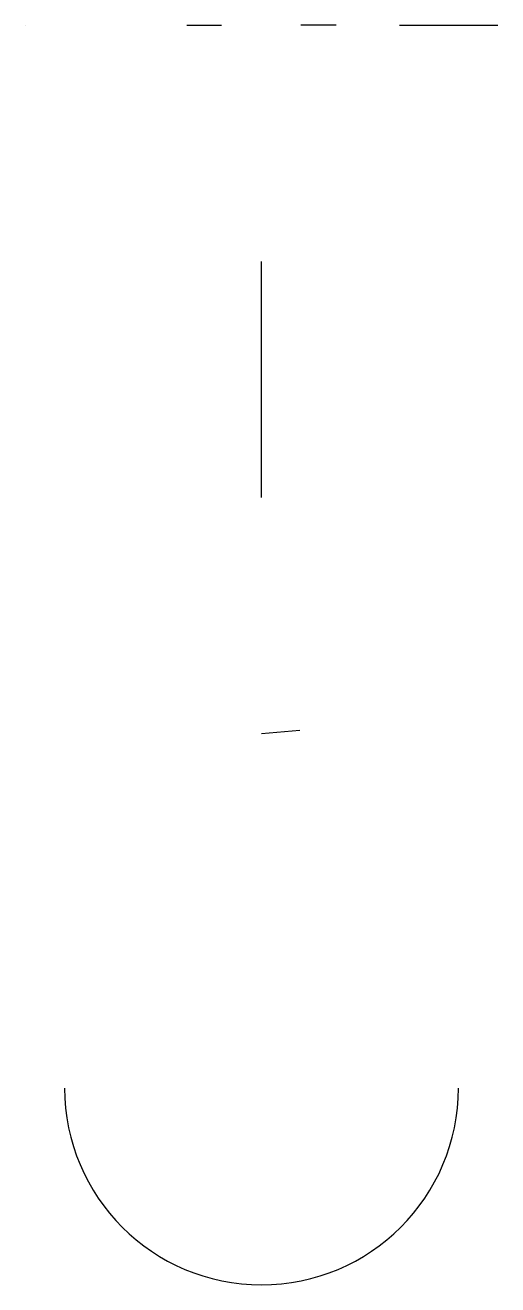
# Model space of a CAD drawing. Header units: millimetres. Extents: x 718 to 778, y -25 to 135.
import ezdxf

# ---------------------------------------------------------------- set-up
doc = ezdxf.new("R2010")
doc.units = ezdxf.units.MM

msp = doc.modelspace()

# ---------------------------------------------------------------- linework, layer by layer
for p, q in [((718.38, 135.34), (718.38, 135.34, -15)), ((738.88, 135.34, -15), (743.28, 135.34, -15)), ((757.88, 135.34, -15), (753.38, 135.34, -15)), ((748.38, 75.34, -45), (748.38, 105.34, -45)), ((748.38, 75.34, -45), (748.38, 75.34, -60)), ((753.24, 45.74), (748.38, 45.34))]:
    msp.add_line(p, q)
at = {"extrusion": (1.65793e-15, -1, 1.42109e-15)}
msp.add_line((765.88, 135.34, -15), (778.38, 135.34, -15), dxfattribs=at)
msp.add_arc((748.38, 0.34, -60), 25, 180, 0)

doc.saveas('drawing.dxf')
